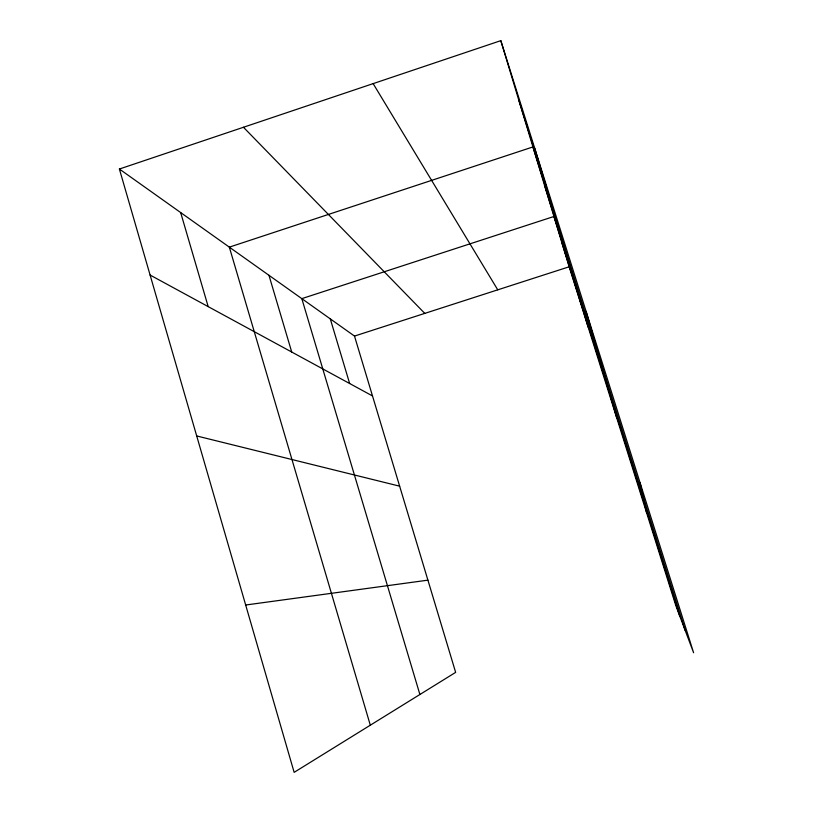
<?xml version="1.0" encoding="UTF-8"?>
<svg xmlns="http://www.w3.org/2000/svg" width="813" height="813" viewBox="0 0 813 813"><rect width="100%" height="100%" fill="white"/><g stroke="black" fill="none" stroke-linecap="round" stroke-linejoin="round"><path stroke-width="1.22" d="M119.389 169.023L354.498 336.074L455.646 672.371L294.143 772.35L119.389 169.023L500.818 40.65L693.611 652.748L675.888 605.797L569.161 266.786L500.818 40.65M354.498 336.074L569.161 266.786M245.678 605.014L427.912 580.157M196.705 435.961L399.64 486.174M150.1 275.048L372.506 395.941M243.463 127.265L424.772 313.391M373.137 83.617L497.759 289.834M518.755 99.999L548.745 195.211M685.207 630.492L532.942 146.94L229.337 247.142L370.311 725.206M544.446 184.998L568.856 262.508M679.78 616.112L553.958 216.482L301.816 298.635L419.894 694.505M562.179 243.687L582.708 308.889M534.68 148.149L588.155 327.131M330.281 318.869L349.651 383.523M268.951 275.292L291.725 352.029M180.659 212.559L208.179 306.613M586.082 311.349L616.793 418.075M640.105 482.881L646.62 512.82"/></g></svg>
